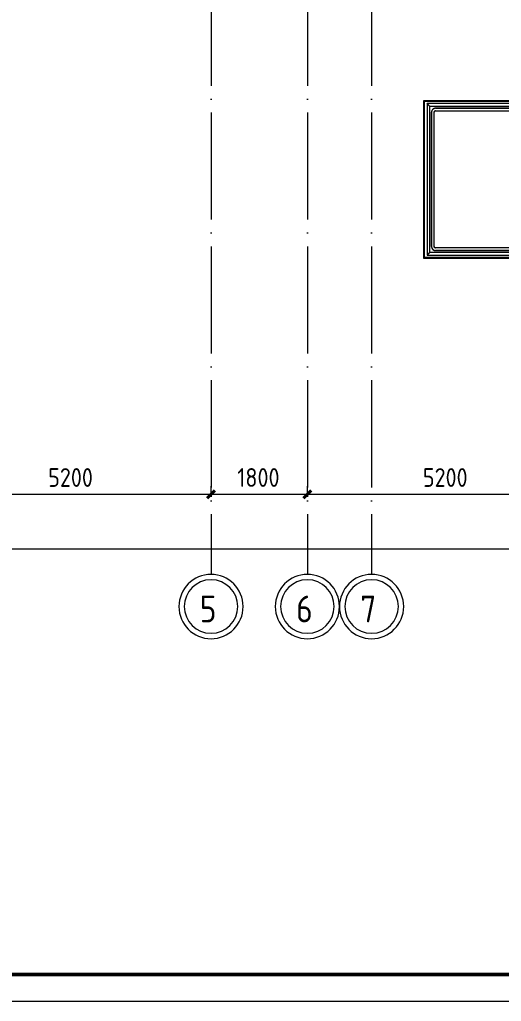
# Model space of a CAD drawing. Header units: millimetres. Extents: x -88595 to 880822, y -1054509 to -148035.
# Drawn here: x 159889 to 168888, y -304452 to -286118 of the extents above; entities that cross this region are included whole.
import ezdxf

# ---------------------------------------------------------------- set-up
doc = ezdxf.new("R2010")
doc.units = ezdxf.units.MM
doc.linetypes.add('ADSK_Линия сетки', pattern=[25, 20, -2.5, 0, -2.5])
for name, color, linetype, lineweight in [('Оборудование', 7, 'Continuous', 18), ('Ограждение', 7, 'Continuous', 9), ('Оси', 7, 'Continuous', 9), ('Основные надписи', 7, 'Continuous', 30), ('Пандусы', 7, 'Continuous', 18), ('Размеры', 7, 'Continuous', 9), ('Стены наружные', 7, 'Continuous', 18), ('Тонкие линии', 7, 'Continuous', 18)]:
    doc.layers.add(name, color=color, linetype=linetype, lineweight=lineweight)
doc.styles.add('GOST Common_2', font='GOST_Common.ttf', dxfattribs={"width": 0.9, "height": 350})
doc.styles.add('GOST Common_4', font='GOST_Common.ttf', dxfattribs={"width": 0.9, "height": 3.5})

# ---------------------------------------------------------------- blocks, each defined once
blk = doc.blocks.new('ADSK_Рамка - Форма 3-3616731-План подвала_')
at = {"layer": 'Основные надписи', "lineweight": 50}
blk.add_line((-1361, -143.5), (-197, -143.5), dxfattribs=at)
at = {"layer": 'Тонкие линии', "lineweight": 20}
blk.add_line((-192, -148.5), (-1381, -148.5), dxfattribs=at)
blk = doc.blocks.new('1 этаж')
at = {"layer": 'Ограждение'}
for p, q in [((203628, 640628), (203628, 637798)), ((205444, 640628), (203628, 640628)), ((203678, 637848), (203678, 640578)), ((203678, 640578), (205444, 640578)), ((203713, 640468), (203713, 637958)), ((203713, 637958), (203713, 640468)), ((203763, 637958), (203763, 640468)), ((203763, 637958), (203763, 640468)), ((205441, 640543), (203788, 640543)), ((203788, 640543), (205441, 640543)), ((203788, 640493), (205441, 640493)), ((203788, 640493), (205441, 640493)), ((205442, 637848), (203678, 637848)), ((205441, 637933), (203788, 637933)), ((205441, 637933), (203788, 637933)), ((203788, 637883), (205441, 637883)), ((205441, 637883), (203788, 637883)), ((203628, 637798), (205442, 637798))]:
    blk.add_line(p, q, dxfattribs=at)
at = {"layer": 'Ограждение', "flags": 128}
for points in [[(203628, 640628), (203629, 640627), (203631, 640624), (203635, 640620), (203640, 640615), (203646, 640609), (203653, 640603), (203659, 640596), (203665, 640590), (203670, 640585), (203674, 640581), (203677, 640578), (203678, 640578)], [(203678, 640578), (203677, 640578), (203674, 640581), (203670, 640585), (203665, 640590), (203659, 640596), (203653, 640603), (203646, 640609), (203640, 640615), (203635, 640620), (203631, 640624), (203629, 640627), (203628, 640628)], [(203788, 640543), (203785, 640543), (203782, 640542), (203779, 640542), (203776, 640542), (203773, 640541), (203770, 640540), (203767, 640540), (203764, 640539), (203761, 640538), (203759, 640537), (203756, 640535), (203753, 640534), (203750, 640533), (203748, 640531), (203745, 640530), (203743, 640528), (203741, 640526), (203738, 640524), (203736, 640522), (203734, 640520), (203732, 640518), (203730, 640515), (203728, 640513), (203726, 640511), (203725, 640508), (203723, 640506), (203722, 640503), (203720, 640500), (203719, 640498), (203718, 640495), (203717, 640492), (203716, 640489), (203715, 640486), (203714, 640483), (203714, 640480), (203713, 640477), (203713, 640474), (203713, 640471), (203713, 640468), (203713, 640468)], [(203788, 640543), (203785, 640543), (203782, 640542), (203779, 640542), (203776, 640542), (203773, 640541), (203770, 640540), (203767, 640540), (203764, 640539), (203761, 640538), (203759, 640537), (203756, 640535), (203753, 640534), (203750, 640533), (203748, 640531), (203745, 640530), (203743, 640528), (203741, 640526), (203738, 640524), (203736, 640522), (203734, 640520), (203732, 640518), (203730, 640515), (203728, 640513), (203726, 640511), (203725, 640508), (203723, 640506), (203722, 640503), (203720, 640500), (203719, 640498), (203718, 640495), (203717, 640492), (203716, 640489), (203715, 640486), (203714, 640483), (203714, 640480), (203713, 640477), (203713, 640474), (203713, 640471), (203713, 640468)], [(203763, 640468), (203763, 640469), (203763, 640470), (203763, 640471), (203763, 640472), (203763, 640473), (203763, 640474), (203764, 640475), (203764, 640475), (203764, 640476), (203765, 640477), (203765, 640478), (203766, 640479), (203766, 640480), (203767, 640481), (203767, 640482), (203768, 640483), (203768, 640483), (203769, 640484), (203770, 640485), (203770, 640486), (203771, 640486), (203772, 640487), (203773, 640487), (203773, 640488), (203774, 640489), (203775, 640489), (203776, 640490), (203777, 640490), (203778, 640491), (203779, 640491), (203780, 640491), (203781, 640492), (203782, 640492), (203782, 640492), (203783, 640492), (203784, 640492), (203785, 640493), (203786, 640493), (203787, 640493), (203788, 640493)], [(203678, 637848), (203677, 637847), (203674, 637844), (203670, 637840), (203665, 637835), (203659, 637829), (203653, 637823), (203646, 637816), (203640, 637810), (203635, 637805), (203631, 637801), (203629, 637798), (203628, 637798)], [(203628, 637798), (203629, 637798), (203631, 637801), (203635, 637805), (203640, 637810), (203646, 637816), (203653, 637823), (203659, 637829), (203665, 637835), (203670, 637840), (203674, 637844), (203677, 637847), (203678, 637848)], [(203713, 637958), (203713, 637955), (203713, 637952), (203713, 637949), (203714, 637946), (203714, 637943), (203715, 637940), (203716, 637937), (203717, 637934), (203718, 637931), (203719, 637928), (203720, 637926), (203721, 637923), (203723, 637920), (203724, 637918), (203726, 637915), (203728, 637913), (203729, 637910), (203731, 637908), (203733, 637906), (203735, 637904), (203738, 637902), (203740, 637900), (203742, 637898), (203745, 637896), (203747, 637894), (203750, 637893), (203752, 637891), (203755, 637890), (203758, 637889), (203761, 637888), (203763, 637887), (203766, 637886), (203769, 637885), (203772, 637884), (203775, 637884), (203778, 637883), (203781, 637883), (203784, 637883), (203787, 637883), (203788, 637883)], [(203713, 637958), (203713, 637955), (203713, 637952), (203713, 637949), (203714, 637946), (203714, 637943), (203715, 637940), (203716, 637937), (203717, 637934), (203718, 637931), (203719, 637928), (203720, 637926), (203721, 637923), (203723, 637920), (203724, 637918), (203726, 637915), (203728, 637913), (203729, 637910), (203731, 637908), (203733, 637906), (203735, 637904), (203738, 637902), (203740, 637900), (203742, 637898), (203745, 637896), (203747, 637894), (203750, 637893), (203752, 637891), (203755, 637890), (203758, 637889), (203761, 637888), (203763, 637887), (203766, 637886), (203769, 637885), (203772, 637884), (203775, 637884), (203778, 637883), (203781, 637883), (203784, 637883), (203787, 637883)], [(203788, 637933), (203787, 637933), (203786, 637933), (203785, 637933), (203784, 637933), (203783, 637933), (203782, 637933), (203781, 637934), (203780, 637934), (203779, 637934), (203778, 637935), (203777, 637935), (203776, 637935), (203775, 637936), (203774, 637936), (203774, 637937), (203773, 637938), (203772, 637938), (203771, 637939), (203770, 637939), (203770, 637940), (203769, 637941), (203768, 637942), (203768, 637942), (203767, 637943), (203767, 637944), (203766, 637945), (203766, 637946), (203765, 637947), (203765, 637948), (203764, 637949), (203764, 637949), (203764, 637950), (203763, 637951), (203763, 637952), (203763, 637953), (203763, 637954), (203763, 637955), (203763, 637956), (203763, 637957), (203763, 637958)]]:
    blk.add_lwpolyline(points, dxfattribs=at)
at = {"layer": 'Ограждение'}
for centre, radius, start, end in [((203788, 640468), 75, 90, 180), ((203788, 640468), 25, 90, 180), ((203788, 640468), 25, 140.2351, 180), ((203788, 640468), 25, 90, 129.7649), ((203788, 637958), 75, 180, 270), ((203788, 637958), 25, 180, 270), ((203788, 637958), 25, 180, 219.7649), ((203788, 637958), 25, 230.2351, 270)]:
    blk.add_arc(centre, radius, start, end, dxfattribs=at)
at = {"layer": 'Оси', "linetype": 'ADSK_Линия сетки', "ltscale": 100}
for p, q in [((199593, 662963), (199593, 631836)), ((201393, 662963), (201393, 631836)), ((202593, 662963), (202593, 631836))]:
    blk.add_line(p, q, dxfattribs=at)
at = {"layer": 'Оси', "lineweight": 20}
for centre, radius, start, end in [((199593, 631236), 600, 0, 180), ((201393, 631236), 600, 0, 180), ((202593, 631236), 600, 0, 180), ((199593, 631236), 500, 0, 180), ((201393, 631236), 500, 0, 180), ((202593, 631236), 500, 0, 180), ((199593, 631236), 600, 180, 0), ((199593, 631236), 500, 180, 0), ((201393, 631236), 600, 180, 0), ((201393, 631236), 500, 180, 0), ((202593, 631236), 600, 180, 0), ((202593, 631236), 500, 180, 0)]:
    blk.add_arc(centre, radius, start, end, dxfattribs=at)
at = {"layer": 'Пандусы'}
for p, q in [((203583, 640673), (205443, 640673)), ((203583, 637753), (203583, 640673)), ((205443, 637753), (203583, 637753))]:
    blk.add_line(p, q, dxfattribs=at)
at = {"layer": 'Размеры', "lineweight": 20}
for p, q in [((199593, 633334), (199593, 633484)), ((199593, 633334), (199593, 633484)), ((201393, 633334), (201393, 633484)), ((201393, 633334), (201393, 633484)), ((194393, 633334), (199593, 633334)), ((199593, 633334), (199593, 633284)), ((199593, 633334), (201393, 633334)), ((199593, 633334), (199593, 633284)), ((201393, 633334), (201393, 633284)), ((201393, 633334), (206593, 633334)), ((201393, 633334), (201393, 633284)), ((182443, 632316), (250343, 632316))]:
    blk.add_line(p, q, dxfattribs=at)
at = {"layer": 'Размеры', "lineweight": 40}
for p, q in [((199593, 633334), (199522, 633263)), ((199593, 633334), (199522, 633263)), ((199593, 633334), (199663, 633405)), ((199593, 633334), (199663, 633405)), ((201393, 633334), (201322, 633263)), ((201393, 633334), (201322, 633263)), ((201393, 633334), (201463, 633405)), ((201393, 633334), (201463, 633405))]:
    blk.add_line(p, q, dxfattribs=at)
at = {"layer": 'Стены наружные'}
for p, q in [((203568, 640688), (211443, 640688)), ((203568, 637738), (203568, 640688)), ((211443, 637738), (203568, 637738))]:
    blk.add_line(p, q, dxfattribs=at)
at = {"layer": 'Оси', "style": 'GOST Common_2', "width": 0.9}
for s, p in [('5', (199382, 630941)), ('6', (201182, 630941)), ('7', (202380, 630941))]:
    blk.add_text(s, height=500, dxfattribs=at).set_placement(p)
at = {"layer": 'Размеры', "lineweight": 20, "char_height": 350, "attachment_point": 1, "line_spacing_factor": 1.022761, "style": 'GOST Common_4'}
for s, insert, width in [('5200', (196551, 633821), 1059.58), ('1800', (200084, 633821), 980.83), ('5200', (203551, 633821), 1059.58)]:
    blk.add_mtext(s, dxfattribs=dict(at, insert=insert, width=width))

msp = doc.modelspace()

# ---------------------------------------------------------------- block references
at = {"layer": 'Оборудование', "color": 5, "true_color": 0x0000ff}
msp.add_blockref('1 этаж', (-36129, -928315), dxfattribs=at)
at = {"layer": 'Основные надписи', "lineweight": 9, "xscale": 100, "yscale": 100, "zscale": 100}
msp.add_blockref('ADSK_Рамка - Форма 3-3616731-План подвала_', (259563, -289602), dxfattribs=at)

doc.saveas('drawing.dxf')
